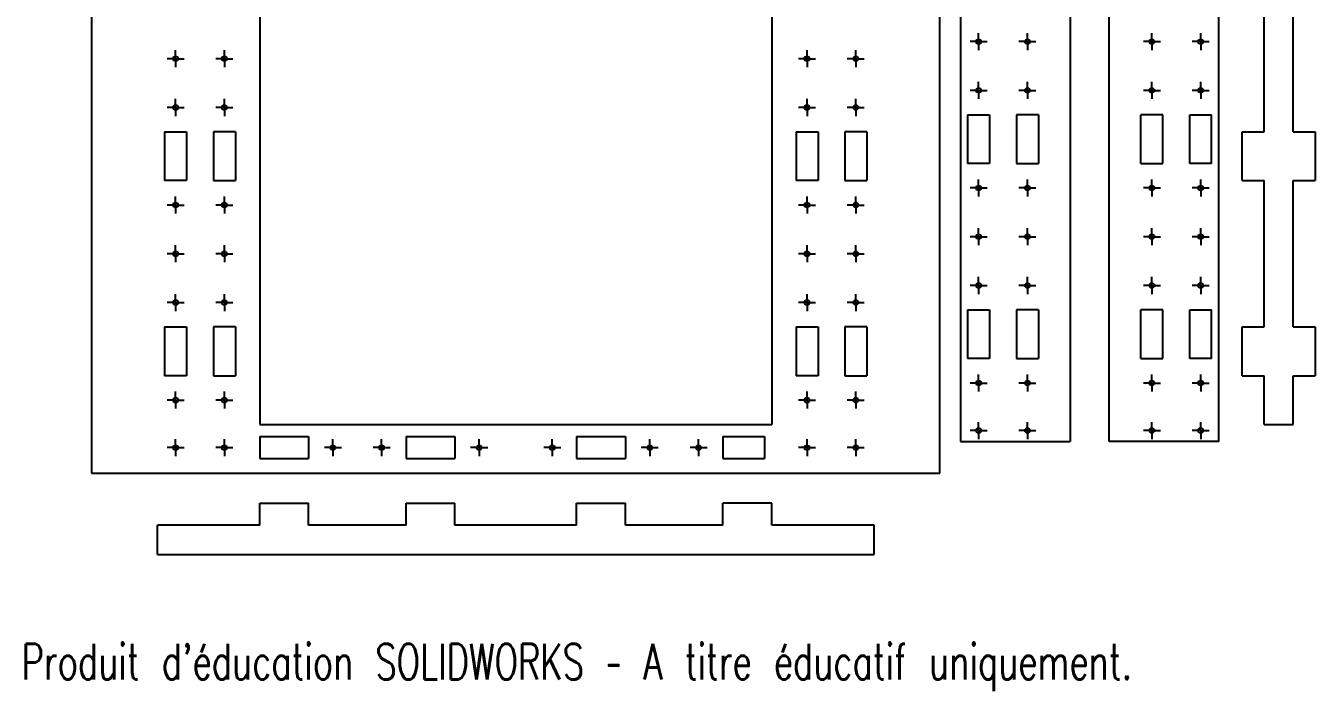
# Model space of a CAD drawing. Extents: x 2 to 1720, y 21 to 1167.
# Drawn here: x 2 to 531, y 21 to 294 of the extents above; entities that cross this region are included whole.
import ezdxf

# ---------------------------------------------------------------- set-up
doc = ezdxf.new("R2010")
doc.units = 0
doc.layers.get('0').update_dxf_attribs({"linetype": 'CONTINUOUS'})
doc.layers.add('AUTRES', color=7, linetype='CONTINUOUS')
doc.styles.add('SLDTEXTSTYLE0', font='TXT', dxfattribs={"width": 0.7, "bigfont": 'bigfont'})

# ---------------------------------------------------------------- blocks, each defined once
blk = doc.blocks.new('SW_CENTERMARKSYMBOL_14')
at = {"layer": 'AUTRES', "color": 0}
for p, q in [((-2.5, 0), (-3.5, 0)), ((0, 0), (-2.5, 0)), ((0, 2.5), (0, 3.5)), ((0, 0), (0, 2.5)), ((0, 0), (0, -2.5)), ((0, 0), (2.5, 0)), ((2.5, 0), (3.5, 0)), ((0, -2.5), (0, -3.5))]:
    blk.add_line(p, q, dxfattribs=at)
blk = doc.blocks.new('SW_CENTERMARKSYMBOL_16')
at = {"layer": 'AUTRES', "color": 0}
for p, q in [((-2.5, 0), (-3.5, 0)), ((0, 0), (-2.5, 0)), ((0, 2.5), (0, 3.5)), ((0, 0), (0, 2.5)), ((0, 0), (0, -2.5)), ((0, 0), (2.5, 0)), ((2.5, 0), (3.5, 0)), ((0, -2.5), (0, -3.5))]:
    blk.add_line(p, q, dxfattribs=at)
blk = doc.blocks.new('SW_CENTERMARKSYMBOL_17')
at = {"layer": 'AUTRES', "color": 0}
for p, q in [((-2.5, 0), (-3.5, 0)), ((0, 0), (-2.5, 0)), ((0, 2.5), (0, 3.5)), ((0, 0), (0, 2.5)), ((0, 0), (0, -2.5)), ((0, 0), (2.5, 0)), ((2.5, 0), (3.5, 0)), ((0, -2.5), (0, -3.5))]:
    blk.add_line(p, q, dxfattribs=at)
blk = doc.blocks.new('SW_CENTERMARKSYMBOL_18')
at = {"layer": 'AUTRES', "color": 0}
for p, q in [((-2.5, 0), (-3.5, 0)), ((0, 0), (-2.5, 0)), ((0, 2.5), (0, 3.5)), ((0, 0), (0, 2.5)), ((0, 0), (0, -2.5)), ((0, 0), (2.5, 0)), ((2.5, 0), (3.5, 0)), ((0, -2.5), (0, -3.5))]:
    blk.add_line(p, q, dxfattribs=at)
blk = doc.blocks.new('SW_CENTERMARKSYMBOL_19')
at = {"layer": 'AUTRES', "color": 0}
for p, q in [((-2.5, 0), (-3.5, 0)), ((0, 0), (-2.5, 0)), ((0, 2.5), (0, 3.5)), ((0, 0), (0, 2.5)), ((0, 0), (0, -2.5)), ((0, 0), (2.5, 0)), ((2.5, 0), (3.5, 0)), ((0, -2.5), (0, -3.5))]:
    blk.add_line(p, q, dxfattribs=at)
blk = doc.blocks.new('SW_CENTERMARKSYMBOL_20')
at = {"layer": 'AUTRES', "color": 0}
for p, q in [((-2.5, 0), (-3.5, 0)), ((0, 0), (-2.5, 0)), ((0, 2.5), (0, 3.5)), ((0, 0), (0, 2.5)), ((0, 0), (0, -2.5)), ((0, 0), (2.5, 0)), ((2.5, 0), (3.5, 0)), ((0, -2.5), (0, -3.5))]:
    blk.add_line(p, q, dxfattribs=at)
blk = doc.blocks.new('SW_CENTERMARKSYMBOL_36')
at = {"layer": 'AUTRES', "color": 0}
for p, q in [((-2.5, 0), (-3.5, 0)), ((0, 0), (-2.5, 0)), ((0, 2.5), (0, 3.5)), ((0, 0), (0, 2.5)), ((0, 0), (0, -2.5)), ((0, 0), (2.5, 0)), ((2.5, 0), (3.5, 0)), ((0, -2.5), (0, -3.5))]:
    blk.add_line(p, q, dxfattribs=at)
blk = doc.blocks.new('SW_CENTERMARKSYMBOL_37')
at = {"layer": 'AUTRES', "color": 0}
for p, q in [((-2.5, 0), (-3.5, 0)), ((0, 0), (-2.5, 0)), ((0, 2.5), (0, 3.5)), ((0, 0), (0, 2.5)), ((0, 0), (0, -2.5)), ((0, 0), (2.5, 0)), ((2.5, 0), (3.5, 0)), ((0, -2.5), (0, -3.5))]:
    blk.add_line(p, q, dxfattribs=at)
blk = doc.blocks.new('SW_CENTERMARKSYMBOL_39')
at = {"layer": 'AUTRES', "color": 0}
for p, q in [((-2.5, 0), (-3.5, 0)), ((0, 0), (-2.5, 0)), ((0, 2.5), (0, 3.5)), ((0, 0), (0, 2.5)), ((0, 0), (0, -2.5)), ((0, 0), (2.5, 0)), ((2.5, 0), (3.5, 0)), ((0, -2.5), (0, -3.5))]:
    blk.add_line(p, q, dxfattribs=at)
blk = doc.blocks.new('SW_CENTERMARKSYMBOL_40')
at = {"layer": 'AUTRES', "color": 0}
for p, q in [((-2.5, 0), (-3.5, 0)), ((0, 0), (-2.5, 0)), ((0, 2.5), (0, 3.5)), ((0, 0), (0, 2.5)), ((0, 0), (0, -2.5)), ((0, 0), (2.5, 0)), ((2.5, 0), (3.5, 0)), ((0, -2.5), (0, -3.5))]:
    blk.add_line(p, q, dxfattribs=at)
blk = doc.blocks.new('SW_CENTERMARKSYMBOL_41')
at = {"layer": 'AUTRES', "color": 0}
for p, q in [((-2.5, 0), (-3.5, 0)), ((0, 0), (-2.5, 0)), ((0, 2.5), (0, 3.5)), ((0, 0), (0, 2.5)), ((0, 0), (0, -2.5)), ((0, 0), (2.5, 0)), ((2.5, 0), (3.5, 0)), ((0, -2.5), (0, -3.5))]:
    blk.add_line(p, q, dxfattribs=at)
blk = doc.blocks.new('SW_CENTERMARKSYMBOL_42')
at = {"layer": 'AUTRES', "color": 0}
for p, q in [((-2.5, 0), (-3.5, 0)), ((0, 0), (-2.5, 0)), ((0, 2.5), (0, 3.5)), ((0, 0), (0, 2.5)), ((0, 0), (0, -2.5)), ((0, 0), (2.5, 0)), ((2.5, 0), (3.5, 0)), ((0, -2.5), (0, -3.5))]:
    blk.add_line(p, q, dxfattribs=at)
blk = doc.blocks.new('SW_CENTERMARKSYMBOL_57')
at = {"layer": 'AUTRES', "color": 0}
for p, q in [((-2.5, 0), (-3.5, 0)), ((0, 0), (-2.5, 0)), ((0, 2.5), (0, 3.5)), ((0, 0), (0, 2.5)), ((0, 0), (0, -2.5)), ((0, 0), (2.5, 0)), ((2.5, 0), (3.5, 0)), ((0, -2.5), (0, -3.5))]:
    blk.add_line(p, q, dxfattribs=at)
blk = doc.blocks.new('SW_CENTERMARKSYMBOL_59')
at = {"layer": 'AUTRES', "color": 0}
for p, q in [((-2.5, 0), (-3.5, 0)), ((0, 0), (-2.5, 0)), ((0, 2.5), (0, 3.5)), ((0, 0), (0, 2.5)), ((0, 0), (0, -2.5)), ((0, 0), (2.5, 0)), ((2.5, 0), (3.5, 0)), ((0, -2.5), (0, -3.5))]:
    blk.add_line(p, q, dxfattribs=at)
blk = doc.blocks.new('SW_CENTERMARKSYMBOL_60')
at = {"layer": 'AUTRES', "color": 0}
for p, q in [((-2.5, 0), (-3.5, 0)), ((0, 0), (-2.5, 0)), ((0, 2.5), (0, 3.5)), ((0, 0), (0, 2.5)), ((0, 0), (0, -2.5)), ((0, 0), (2.5, 0)), ((2.5, 0), (3.5, 0)), ((0, -2.5), (0, -3.5))]:
    blk.add_line(p, q, dxfattribs=at)
blk = doc.blocks.new('SW_CENTERMARKSYMBOL_61')
at = {"layer": 'AUTRES', "color": 0}
for p, q in [((-2.5, 0), (-3.5, 0)), ((0, 0), (-2.5, 0)), ((0, 2.5), (0, 3.5)), ((0, 0), (0, 2.5)), ((0, 0), (0, -2.5)), ((0, 0), (2.5, 0)), ((2.5, 0), (3.5, 0)), ((0, -2.5), (0, -3.5))]:
    blk.add_line(p, q, dxfattribs=at)
blk = doc.blocks.new('SW_CENTERMARKSYMBOL_62')
at = {"layer": 'AUTRES', "color": 0}
for p, q in [((-2.5, 0), (-3.5, 0)), ((0, 0), (-2.5, 0)), ((0, 2.5), (0, 3.5)), ((0, 0), (0, 2.5)), ((0, 0), (0, -2.5)), ((0, 0), (2.5, 0)), ((2.5, 0), (3.5, 0)), ((0, -2.5), (0, -3.5))]:
    blk.add_line(p, q, dxfattribs=at)
blk = doc.blocks.new('SW_CENTERMARKSYMBOL_63')
at = {"layer": 'AUTRES', "color": 0}
for p, q in [((-2.5, 0), (-3.5, 0)), ((0, 0), (-2.5, 0)), ((0, 2.5), (0, 3.5)), ((0, 0), (0, 2.5)), ((0, 0), (0, -2.5)), ((0, 0), (2.5, 0)), ((2.5, 0), (3.5, 0)), ((0, -2.5), (0, -3.5))]:
    blk.add_line(p, q, dxfattribs=at)
blk = doc.blocks.new('SW_CENTERMARKSYMBOL_79')
at = {"layer": 'AUTRES', "color": 0}
for p, q in [((-2.5, 0), (-3.5, 0)), ((0, 0), (-2.5, 0)), ((0, 2.5), (0, 3.5)), ((0, 0), (0, 2.5)), ((0, 0), (0, -2.5)), ((0, 0), (2.5, 0)), ((2.5, 0), (3.5, 0)), ((0, -2.5), (0, -3.5))]:
    blk.add_line(p, q, dxfattribs=at)
blk = doc.blocks.new('SW_CENTERMARKSYMBOL_80')
at = {"layer": 'AUTRES', "color": 0}
for p, q in [((-2.5, 0), (-3.5, 0)), ((0, 0), (-2.5, 0)), ((0, 2.5), (0, 3.5)), ((0, 0), (0, 2.5)), ((0, 0), (0, -2.5)), ((0, 0), (2.5, 0)), ((2.5, 0), (3.5, 0)), ((0, -2.5), (0, -3.5))]:
    blk.add_line(p, q, dxfattribs=at)
blk = doc.blocks.new('SW_CENTERMARKSYMBOL_82')
at = {"layer": 'AUTRES', "color": 0}
for p, q in [((-2.5, 0), (-3.5, 0)), ((0, 0), (-2.5, 0)), ((0, 2.5), (0, 3.5)), ((0, 0), (0, 2.5)), ((0, 0), (0, -2.5)), ((0, 0), (2.5, 0)), ((2.5, 0), (3.5, 0)), ((0, -2.5), (0, -3.5))]:
    blk.add_line(p, q, dxfattribs=at)
blk = doc.blocks.new('SW_CENTERMARKSYMBOL_83')
at = {"layer": 'AUTRES', "color": 0}
for p, q in [((-2.5, 0), (-3.5, 0)), ((0, 0), (-2.5, 0)), ((0, 2.5), (0, 3.5)), ((0, 0), (0, 2.5)), ((0, 0), (0, -2.5)), ((0, 0), (2.5, 0)), ((2.5, 0), (3.5, 0)), ((0, -2.5), (0, -3.5))]:
    blk.add_line(p, q, dxfattribs=at)
blk = doc.blocks.new('SW_CENTERMARKSYMBOL_84')
at = {"layer": 'AUTRES', "color": 0}
for p, q in [((-2.5, 0), (-3.5, 0)), ((0, 0), (-2.5, 0)), ((0, 2.5), (0, 3.5)), ((0, 0), (0, 2.5)), ((0, 0), (0, -2.5)), ((0, 0), (2.5, 0)), ((2.5, 0), (3.5, 0)), ((0, -2.5), (0, -3.5))]:
    blk.add_line(p, q, dxfattribs=at)
blk = doc.blocks.new('SW_CENTERMARKSYMBOL_85')
at = {"layer": 'AUTRES', "color": 0}
for p, q in [((-2.5, 0), (-3.5, 0)), ((0, 0), (-2.5, 0)), ((0, 2.5), (0, 3.5)), ((0, 0), (0, 2.5)), ((0, 0), (0, -2.5)), ((0, 0), (2.5, 0)), ((2.5, 0), (3.5, 0)), ((0, -2.5), (0, -3.5))]:
    blk.add_line(p, q, dxfattribs=at)
blk = doc.blocks.new('SW_CENTERMARKSYMBOL_87')
at = {"layer": 'AUTRES', "color": 0}
for p, q in [((-2.5, 0), (-3.5, 0)), ((0, 0), (-2.5, 0)), ((0, 2.5), (0, 3.5)), ((0, 0), (0, 2.5)), ((0, 0), (0, -2.5)), ((0, 0), (2.5, 0)), ((2.5, 0), (3.5, 0)), ((0, -2.5), (0, -3.5))]:
    blk.add_line(p, q, dxfattribs=at)
blk = doc.blocks.new('SW_CENTERMARKSYMBOL_88')
at = {"layer": 'AUTRES', "color": 0}
for p, q in [((-2.5, 0), (-3.5, 0)), ((0, 0), (-2.5, 0)), ((0, 2.5), (0, 3.5)), ((0, 0), (0, 2.5)), ((0, 0), (0, -2.5)), ((0, 0), (2.5, 0)), ((2.5, 0), (3.5, 0)), ((0, -2.5), (0, -3.5))]:
    blk.add_line(p, q, dxfattribs=at)
blk = doc.blocks.new('SW_CENTERMARKSYMBOL_89')
at = {"layer": 'AUTRES', "color": 0}
for p, q in [((-2.5, 0), (-3.5, 0)), ((0, 0), (-2.5, 0)), ((0, 2.5), (0, 3.5)), ((0, 0), (0, 2.5)), ((0, 0), (0, -2.5)), ((0, 0), (2.5, 0)), ((2.5, 0), (3.5, 0)), ((0, -2.5), (0, -3.5))]:
    blk.add_line(p, q, dxfattribs=at)
blk = doc.blocks.new('SW_CENTERMARKSYMBOL_90')
at = {"layer": 'AUTRES', "color": 0}
for p, q in [((-2.5, 0), (-3.5, 0)), ((0, 0), (-2.5, 0)), ((0, 2.5), (0, 3.5)), ((0, 0), (0, 2.5)), ((0, 0), (0, -2.5)), ((0, 0), (2.5, 0)), ((2.5, 0), (3.5, 0)), ((0, -2.5), (0, -3.5))]:
    blk.add_line(p, q, dxfattribs=at)
blk = doc.blocks.new('SW_CENTERMARKSYMBOL_91')
at = {"layer": 'AUTRES', "color": 0}
for p, q in [((-2.5, 0), (-3.5, 0)), ((0, 0), (-2.5, 0)), ((0, 2.5), (0, 3.5)), ((0, 0), (0, 2.5)), ((0, 0), (0, -2.5)), ((0, 0), (2.5, 0)), ((2.5, 0), (3.5, 0)), ((0, -2.5), (0, -3.5))]:
    blk.add_line(p, q, dxfattribs=at)
blk = doc.blocks.new('SW_CENTERMARKSYMBOL_92')
at = {"layer": 'AUTRES', "color": 0}
for p, q in [((-2.5, 0), (-3.5, 0)), ((0, 0), (-2.5, 0)), ((0, 2.5), (0, 3.5)), ((0, 0), (0, 2.5)), ((0, 0), (0, -2.5)), ((0, 0), (2.5, 0)), ((2.5, 0), (3.5, 0)), ((0, -2.5), (0, -3.5))]:
    blk.add_line(p, q, dxfattribs=at)
blk = doc.blocks.new('SW_CENTERMARKSYMBOL_93')
at = {"layer": 'AUTRES', "color": 0}
for p, q in [((-2.5, 0), (-3.5, 0)), ((0, 0), (-2.5, 0)), ((0, 2.5), (0, 3.5)), ((0, 0), (0, 2.5)), ((0, 0), (0, -2.5)), ((0, 0), (2.5, 0)), ((2.5, 0), (3.5, 0)), ((0, -2.5), (0, -3.5))]:
    blk.add_line(p, q, dxfattribs=at)
blk = doc.blocks.new('SW_CENTERMARKSYMBOL_94')
at = {"layer": 'AUTRES', "color": 0}
for p, q in [((-2.5, 0), (-3.5, 0)), ((0, 0), (-2.5, 0)), ((0, 2.5), (0, 3.5)), ((0, 0), (0, 2.5)), ((0, 0), (0, -2.5)), ((0, 0), (2.5, 0)), ((2.5, 0), (3.5, 0)), ((0, -2.5), (0, -3.5))]:
    blk.add_line(p, q, dxfattribs=at)
blk = doc.blocks.new('SW_CENTERMARKSYMBOL_95')
at = {"layer": 'AUTRES', "color": 0}
for p, q in [((-2.5, 0), (-3.5, 0)), ((0, 0), (-2.5, 0)), ((0, 2.5), (0, 3.5)), ((0, 0), (0, 2.5)), ((0, 0), (0, -2.5)), ((0, 0), (2.5, 0)), ((2.5, 0), (3.5, 0)), ((0, -2.5), (0, -3.5))]:
    blk.add_line(p, q, dxfattribs=at)
blk = doc.blocks.new('SW_CENTERMARKSYMBOL_96')
at = {"layer": 'AUTRES', "color": 0}
for p, q in [((-2.5, 0), (-3.5, 0)), ((0, 0), (-2.5, 0)), ((0, 2.5), (0, 3.5)), ((0, 0), (0, 2.5)), ((0, 0), (0, -2.5)), ((0, 0), (2.5, 0)), ((2.5, 0), (3.5, 0)), ((0, -2.5), (0, -3.5))]:
    blk.add_line(p, q, dxfattribs=at)
blk = doc.blocks.new('SW_CENTERMARKSYMBOL_111')
at = {"layer": 'AUTRES', "color": 0}
for p, q in [((-2.5, 0), (-3.5, 0)), ((0, 0), (-2.5, 0)), ((0, 2.5), (0, 3.5)), ((0, 0), (0, 2.5)), ((0, 0), (0, -2.5)), ((0, 0), (2.5, 0)), ((2.5, 0), (3.5, 0)), ((0, -2.5), (0, -3.5))]:
    blk.add_line(p, q, dxfattribs=at)
blk = doc.blocks.new('SW_CENTERMARKSYMBOL_129')
at = {"layer": 'AUTRES', "color": 0}
for p, q in [((-2.5, 0), (-3.5, 0)), ((0, 0), (-2.5, 0)), ((0, 2.5), (0, 3.5)), ((0, 0), (0, 2.5)), ((0, 0), (0, -2.5)), ((0, 0), (2.5, 0)), ((2.5, 0), (3.5, 0)), ((0, -2.5), (0, -3.5))]:
    blk.add_line(p, q, dxfattribs=at)
blk = doc.blocks.new('SW_CENTERMARKSYMBOL_131')
at = {"layer": 'AUTRES', "color": 0}
for p, q in [((-2.5, 0), (-3.5, 0)), ((0, 0), (-2.5, 0)), ((0, 2.5), (0, 3.5)), ((0, 0), (0, 2.5)), ((0, 0), (0, -2.5)), ((0, 0), (2.5, 0)), ((2.5, 0), (3.5, 0)), ((0, -2.5), (0, -3.5))]:
    blk.add_line(p, q, dxfattribs=at)
blk = doc.blocks.new('SW_CENTERMARKSYMBOL_132')
at = {"layer": 'AUTRES', "color": 0}
for p, q in [((-2.5, 0), (-3.5, 0)), ((0, 0), (-2.5, 0)), ((0, 2.5), (0, 3.5)), ((0, 0), (0, 2.5)), ((0, 0), (0, -2.5)), ((0, 0), (2.5, 0)), ((2.5, 0), (3.5, 0)), ((0, -2.5), (0, -3.5))]:
    blk.add_line(p, q, dxfattribs=at)
blk = doc.blocks.new('SW_CENTERMARKSYMBOL_133')
at = {"layer": 'AUTRES', "color": 0}
for p, q in [((-2.5, 0), (-3.5, 0)), ((0, 0), (-2.5, 0)), ((0, 2.5), (0, 3.5)), ((0, 0), (0, 2.5)), ((0, 0), (0, -2.5)), ((0, 0), (2.5, 0)), ((2.5, 0), (3.5, 0)), ((0, -2.5), (0, -3.5))]:
    blk.add_line(p, q, dxfattribs=at)
blk = doc.blocks.new('SW_CENTERMARKSYMBOL_134')
at = {"layer": 'AUTRES', "color": 0}
for p, q in [((-2.5, 0), (-3.5, 0)), ((0, 0), (-2.5, 0)), ((0, 2.5), (0, 3.5)), ((0, 0), (0, 2.5)), ((0, 0), (0, -2.5)), ((0, 0), (2.5, 0)), ((2.5, 0), (3.5, 0)), ((0, -2.5), (0, -3.5))]:
    blk.add_line(p, q, dxfattribs=at)
blk = doc.blocks.new('SW_CENTERMARKSYMBOL_135')
at = {"layer": 'AUTRES', "color": 0}
for p, q in [((-2.5, 0), (-3.5, 0)), ((0, 0), (-2.5, 0)), ((0, 2.5), (0, 3.5)), ((0, 0), (0, 2.5)), ((0, 0), (0, -2.5)), ((0, 0), (2.5, 0)), ((2.5, 0), (3.5, 0)), ((0, -2.5), (0, -3.5))]:
    blk.add_line(p, q, dxfattribs=at)
blk = doc.blocks.new('SW_CENTERMARKSYMBOL_153')
at = {"layer": 'AUTRES', "color": 0}
for p, q in [((-2.5, 0), (-3.5, 0)), ((0, 0), (-2.5, 0)), ((0, 2.5), (0, 3.5)), ((0, 0), (0, 2.5)), ((0, 0), (0, -2.5)), ((0, 0), (2.5, 0)), ((2.5, 0), (3.5, 0)), ((0, -2.5), (0, -3.5))]:
    blk.add_line(p, q, dxfattribs=at)
blk = doc.blocks.new('SW_CENTERMARKSYMBOL_154')
at = {"layer": 'AUTRES', "color": 0}
for p, q in [((-2.5, 0), (-3.5, 0)), ((0, 0), (-2.5, 0)), ((0, 2.5), (0, 3.5)), ((0, 0), (0, 2.5)), ((0, 0), (0, -2.5)), ((0, 0), (2.5, 0)), ((2.5, 0), (3.5, 0)), ((0, -2.5), (0, -3.5))]:
    blk.add_line(p, q, dxfattribs=at)
blk = doc.blocks.new('SW_CENTERMARKSYMBOL_156')
at = {"layer": 'AUTRES', "color": 0}
for p, q in [((-2.5, 0), (-3.5, 0)), ((0, 0), (-2.5, 0)), ((0, 2.5), (0, 3.5)), ((0, 0), (0, 2.5)), ((0, 0), (0, -2.5)), ((0, 0), (2.5, 0)), ((2.5, 0), (3.5, 0)), ((0, -2.5), (0, -3.5))]:
    blk.add_line(p, q, dxfattribs=at)
blk = doc.blocks.new('SW_CENTERMARKSYMBOL_157')
at = {"layer": 'AUTRES', "color": 0}
for p, q in [((-2.5, 0), (-3.5, 0)), ((0, 0), (-2.5, 0)), ((0, 2.5), (0, 3.5)), ((0, 0), (0, 2.5)), ((0, 0), (0, -2.5)), ((0, 0), (2.5, 0)), ((2.5, 0), (3.5, 0)), ((0, -2.5), (0, -3.5))]:
    blk.add_line(p, q, dxfattribs=at)
blk = doc.blocks.new('SW_CENTERMARKSYMBOL_158')
at = {"layer": 'AUTRES', "color": 0}
for p, q in [((-2.5, 0), (-3.5, 0)), ((0, 0), (-2.5, 0)), ((0, 2.5), (0, 3.5)), ((0, 0), (0, 2.5)), ((0, 0), (0, -2.5)), ((0, 0), (2.5, 0)), ((2.5, 0), (3.5, 0)), ((0, -2.5), (0, -3.5))]:
    blk.add_line(p, q, dxfattribs=at)
blk = doc.blocks.new('SW_CENTERMARKSYMBOL_159')
at = {"layer": 'AUTRES', "color": 0}
for p, q in [((-2.5, 0), (-3.5, 0)), ((0, 0), (-2.5, 0)), ((0, 2.5), (0, 3.5)), ((0, 0), (0, 2.5)), ((0, 0), (0, -2.5)), ((0, 0), (2.5, 0)), ((2.5, 0), (3.5, 0)), ((0, -2.5), (0, -3.5))]:
    blk.add_line(p, q, dxfattribs=at)
blk = doc.blocks.new('SW_CENTERMARKSYMBOL_160')
at = {"layer": 'AUTRES', "color": 0}
for p, q in [((-2.5, 0), (-3.5, 0)), ((0, 0), (-2.5, 0)), ((0, 2.5), (0, 3.5)), ((0, 0), (0, 2.5)), ((0, 0), (0, -2.5)), ((0, 0), (2.5, 0)), ((2.5, 0), (3.5, 0)), ((0, -2.5), (0, -3.5))]:
    blk.add_line(p, q, dxfattribs=at)
blk = doc.blocks.new('SW_CENTERMARKSYMBOL_177')
at = {"layer": 'AUTRES', "color": 0}
for p, q in [((-2.5, 0), (-3.5, 0)), ((0, 0), (-2.5, 0)), ((0, 2.5), (0, 3.5)), ((0, 0), (0, 2.5)), ((0, 0), (0, -2.5)), ((0, 0), (2.5, 0)), ((2.5, 0), (3.5, 0)), ((0, -2.5), (0, -3.5))]:
    blk.add_line(p, q, dxfattribs=at)
blk = doc.blocks.new('SW_CENTERMARKSYMBOL_179')
at = {"layer": 'AUTRES', "color": 0}
for p, q in [((-2.5, 0), (-3.5, 0)), ((0, 0), (-2.5, 0)), ((0, 2.5), (0, 3.5)), ((0, 0), (0, 2.5)), ((0, 0), (0, -2.5)), ((0, 0), (2.5, 0)), ((2.5, 0), (3.5, 0)), ((0, -2.5), (0, -3.5))]:
    blk.add_line(p, q, dxfattribs=at)
blk = doc.blocks.new('SW_CENTERMARKSYMBOL_180')
at = {"layer": 'AUTRES', "color": 0}
for p, q in [((-2.5, 0), (-3.5, 0)), ((0, 0), (-2.5, 0)), ((0, 2.5), (0, 3.5)), ((0, 0), (0, 2.5)), ((0, 0), (0, -2.5)), ((0, 0), (2.5, 0)), ((2.5, 0), (3.5, 0)), ((0, -2.5), (0, -3.5))]:
    blk.add_line(p, q, dxfattribs=at)
blk = doc.blocks.new('SW_CENTERMARKSYMBOL_181')
at = {"layer": 'AUTRES', "color": 0}
for p, q in [((-2.5, 0), (-3.5, 0)), ((0, 0), (-2.5, 0)), ((0, 2.5), (0, 3.5)), ((0, 0), (0, 2.5)), ((0, 0), (0, -2.5)), ((0, 0), (2.5, 0)), ((2.5, 0), (3.5, 0)), ((0, -2.5), (0, -3.5))]:
    blk.add_line(p, q, dxfattribs=at)
blk = doc.blocks.new('SW_CENTERMARKSYMBOL_182')
at = {"layer": 'AUTRES', "color": 0}
for p, q in [((-2.5, 0), (-3.5, 0)), ((0, 0), (-2.5, 0)), ((0, 2.5), (0, 3.5)), ((0, 0), (0, 2.5)), ((0, 0), (0, -2.5)), ((0, 0), (2.5, 0)), ((2.5, 0), (3.5, 0)), ((0, -2.5), (0, -3.5))]:
    blk.add_line(p, q, dxfattribs=at)
blk = doc.blocks.new('SW_CENTERMARKSYMBOL_183')
at = {"layer": 'AUTRES', "color": 0}
for p, q in [((-2.5, 0), (-3.5, 0)), ((0, 0), (-2.5, 0)), ((0, 2.5), (0, 3.5)), ((0, 0), (0, 2.5)), ((0, 0), (0, -2.5)), ((0, 0), (2.5, 0)), ((2.5, 0), (3.5, 0)), ((0, -2.5), (0, -3.5))]:
    blk.add_line(p, q, dxfattribs=at)
blk = doc.blocks.new('SW_CENTERMARKSYMBOL_202')
at = {"layer": 'AUTRES', "color": 0}
for p, q in [((-2.5, 0), (-3.5, 0)), ((0, 0), (-2.5, 0)), ((0, 2.5), (0, 3.5)), ((0, 0), (0, 2.5)), ((0, 0), (0, -2.5)), ((0, 0), (2.5, 0)), ((2.5, 0), (3.5, 0)), ((0, -2.5), (0, -3.5))]:
    blk.add_line(p, q, dxfattribs=at)
blk = doc.blocks.new('SW_CENTERMARKSYMBOL_203')
at = {"layer": 'AUTRES', "color": 0}
for p, q in [((-2.5, 0), (-3.5, 0)), ((0, 0), (-2.5, 0)), ((0, 2.5), (0, 3.5)), ((0, 0), (0, 2.5)), ((0, 0), (0, -2.5)), ((0, 0), (2.5, 0)), ((2.5, 0), (3.5, 0)), ((0, -2.5), (0, -3.5))]:
    blk.add_line(p, q, dxfattribs=at)
blk = doc.blocks.new('SW_CENTERMARKSYMBOL_205')
at = {"layer": 'AUTRES', "color": 0}
for p, q in [((-2.5, 0), (-3.5, 0)), ((0, 0), (-2.5, 0)), ((0, 2.5), (0, 3.5)), ((0, 0), (0, 2.5)), ((0, 0), (0, -2.5)), ((0, 0), (2.5, 0)), ((2.5, 0), (3.5, 0)), ((0, -2.5), (0, -3.5))]:
    blk.add_line(p, q, dxfattribs=at)
blk = doc.blocks.new('SW_CENTERMARKSYMBOL_206')
at = {"layer": 'AUTRES', "color": 0}
for p, q in [((-2.5, 0), (-3.5, 0)), ((0, 0), (-2.5, 0)), ((0, 2.5), (0, 3.5)), ((0, 0), (0, 2.5)), ((0, 0), (0, -2.5)), ((0, 0), (2.5, 0)), ((2.5, 0), (3.5, 0)), ((0, -2.5), (0, -3.5))]:
    blk.add_line(p, q, dxfattribs=at)
blk = doc.blocks.new('SW_CENTERMARKSYMBOL_207')
at = {"layer": 'AUTRES', "color": 0}
for p, q in [((-2.5, 0), (-3.5, 0)), ((0, 0), (-2.5, 0)), ((0, 2.5), (0, 3.5)), ((0, 0), (0, 2.5)), ((0, 0), (0, -2.5)), ((0, 0), (2.5, 0)), ((2.5, 0), (3.5, 0)), ((0, -2.5), (0, -3.5))]:
    blk.add_line(p, q, dxfattribs=at)
blk = doc.blocks.new('SW_CENTERMARKSYMBOL_208')
at = {"layer": 'AUTRES', "color": 0}
for p, q in [((-2.5, 0), (-3.5, 0)), ((0, 0), (-2.5, 0)), ((0, 2.5), (0, 3.5)), ((0, 0), (0, 2.5)), ((0, 0), (0, -2.5)), ((0, 0), (2.5, 0)), ((2.5, 0), (3.5, 0)), ((0, -2.5), (0, -3.5))]:
    blk.add_line(p, q, dxfattribs=at)
blk = doc.blocks.new('SW_CENTERMARKSYMBOL_209')
at = {"layer": 'AUTRES', "color": 0}
for p, q in [((-2.5, 0), (-3.5, 0)), ((0, 0), (-2.5, 0)), ((0, 2.5), (0, 3.5)), ((0, 0), (0, 2.5)), ((0, 0), (0, -2.5)), ((0, 0), (2.5, 0)), ((2.5, 0), (3.5, 0)), ((0, -2.5), (0, -3.5))]:
    blk.add_line(p, q, dxfattribs=at)
blk = doc.blocks.new('SW_CENTERMARKSYMBOL_210')
at = {"layer": 'AUTRES', "color": 0}
for p, q in [((-2.5, 0), (-3.5, 0)), ((0, 0), (-2.5, 0)), ((0, 2.5), (0, 3.5)), ((0, 0), (0, 2.5)), ((0, 0), (0, -2.5)), ((0, 0), (2.5, 0)), ((2.5, 0), (3.5, 0)), ((0, -2.5), (0, -3.5))]:
    blk.add_line(p, q, dxfattribs=at)

msp = doc.modelspace()

# ---------------------------------------------------------------- linework, layer by layer
at = {"color": 7, "linetype": 'CONTINUOUS'}
for p, q in [((28.71, 810.57), (28.71, 110.57)), ((376.71, 110.57), (376.71, 810.57)), ((385.1, 797.57), (385.1, 123.57)), ((491.18, 123.57), (491.18, 797.57)), ((97.71, 417.57), (97.71, 130.57)), ((307.71, 417.57), (307.71, 130.57)), ((430.1, 330.57), (430.1, 123.57)), ((446.18, 123.57), (446.18, 330.57)), ((509.66, 250.57), (509.66, 310.57)), ((521.66, 250.57), (521.66, 310.57)), ((388.1, 257.57), (397.1, 257.57)), ((388.1, 257.57), (388.1, 237.57)), ((397.1, 257.57), (397.1, 237.57)), ((408.1, 257.57), (408.1, 237.57)), ((417.1, 257.57), (408.1, 257.57)), ((417.1, 257.57), (417.1, 237.57)), ((459.18, 237.57), (459.18, 257.57)), ((468.18, 257.57), (459.18, 257.57)), ((468.18, 237.57), (468.18, 257.57)), ((479.18, 257.57), (488.18, 257.57)), ((479.18, 237.57), (479.18, 257.57)), ((488.18, 237.57), (488.18, 257.57)), ((58.71, 250.57), (58.71, 230.57)), ((58.71, 250.57), (67.71, 250.57)), ((67.71, 250.57), (67.71, 230.57)), ((78.71, 250.57), (78.71, 230.57)), ((87.71, 250.57), (78.71, 250.57)), ((87.71, 250.57), (87.71, 230.57)), ((317.71, 250.57), (317.71, 230.57)), ((317.71, 250.57), (326.71, 250.57)), ((326.71, 250.57), (326.71, 230.57)), ((337.71, 250.57), (337.71, 230.57)), ((346.71, 250.57), (337.71, 250.57)), ((346.71, 250.57), (346.71, 230.57)), ((500.66, 230.57), (500.66, 250.57)), ((500.66, 250.57), (509.66, 250.57)), ((521.66, 250.57), (530.66, 250.57)), ((530.66, 250.57), (530.66, 230.57)), ((397.1, 237.57), (388.1, 237.57)), ((408.1, 237.57), (417.1, 237.57)), ((459.18, 237.57), (468.18, 237.57)), ((488.18, 237.57), (479.18, 237.57)), ((67.71, 230.57), (58.71, 230.57)), ((78.71, 230.57), (87.71, 230.57)), ((326.71, 230.57), (317.71, 230.57)), ((337.71, 230.57), (346.71, 230.57)), ((500.66, 230.57), (509.66, 230.57)), ((509.66, 170.57), (509.66, 230.57)), ((521.66, 230.57), (530.66, 230.57)), ((521.66, 170.57), (521.66, 230.57)), ((388.1, 177.57), (397.1, 177.57)), ((388.1, 177.57), (388.1, 157.57)), ((397.1, 177.57), (397.1, 157.57)), ((408.1, 177.57), (408.1, 157.57)), ((417.1, 177.57), (408.1, 177.57)), ((417.1, 177.57), (417.1, 157.57)), ((459.18, 157.57), (459.18, 177.57)), ((468.18, 177.57), (459.18, 177.57)), ((468.18, 157.57), (468.18, 177.57)), ((479.18, 177.57), (488.18, 177.57)), ((479.18, 157.57), (479.18, 177.57)), ((488.18, 157.57), (488.18, 177.57)), ((58.71, 170.57), (58.71, 150.57)), ((58.71, 170.57), (67.71, 170.57)), ((67.71, 170.57), (67.71, 150.57)), ((78.71, 170.57), (78.71, 150.57)), ((87.71, 170.57), (78.71, 170.57)), ((87.71, 170.57), (87.71, 150.57)), ((317.71, 170.57), (317.71, 150.57)), ((317.71, 170.57), (326.71, 170.57)), ((326.71, 170.57), (326.71, 150.57)), ((337.71, 170.57), (337.71, 150.57)), ((346.71, 170.57), (337.71, 170.57)), ((346.71, 170.57), (346.71, 150.57)), ((500.66, 150.57), (500.66, 170.57)), ((500.66, 170.57), (509.66, 170.57)), ((521.66, 170.57), (530.66, 170.57)), ((530.66, 170.57), (530.66, 150.57)), ((397.1, 157.57), (388.1, 157.57)), ((408.1, 157.57), (417.1, 157.57)), ((459.18, 157.57), (468.18, 157.57)), ((488.18, 157.57), (479.18, 157.57)), ((67.71, 150.57), (58.71, 150.57)), ((78.71, 150.57), (87.71, 150.57)), ((326.71, 150.57), (317.71, 150.57)), ((337.71, 150.57), (346.71, 150.57)), ((500.66, 150.57), (509.66, 150.57)), ((509.66, 130.57), (509.66, 150.57)), ((521.66, 150.57), (530.66, 150.57)), ((521.66, 130.57), (521.66, 150.57)), ((97.71, 130.57), (307.71, 130.57)), ((509.66, 130.57), (521.66, 130.57)), ((97.71, 125.57), (97.71, 116.57)), ((97.71, 125.57), (117.71, 125.57)), ((117.71, 125.57), (117.71, 116.57)), ((157.71, 125.57), (157.71, 116.57)), ((157.71, 125.57), (177.71, 125.57)), ((177.71, 125.57), (177.71, 116.57)), ((227.71, 125.57), (227.71, 116.57)), ((227.71, 125.57), (247.71, 125.57)), ((247.71, 125.57), (247.71, 116.57)), ((287.71, 125.57), (304.71, 125.57)), ((287.71, 125.57), (287.71, 116.57)), ((304.71, 125.57), (304.71, 116.57)), ((385.1, 123.57), (430.1, 123.57)), ((491.18, 123.57), (446.18, 123.57)), ((97.71, 116.57), (117.71, 116.57)), ((157.71, 116.57), (177.71, 116.57)), ((227.71, 116.57), (247.71, 116.57)), ((287.71, 116.57), (304.71, 116.57)), ((28.71, 110.57), (376.71, 110.57)), ((97.71, 89.28), (97.71, 98.28)), ((97.71, 98.28), (117.71, 98.28)), ((117.71, 89.28), (117.71, 98.28)), ((157.71, 89.28), (157.71, 98.28)), ((157.71, 98.28), (177.71, 98.28)), ((177.71, 89.28), (177.71, 98.28)), ((227.71, 89.28), (227.71, 98.28)), ((227.71, 98.28), (247.71, 98.28)), ((247.71, 89.28), (247.71, 98.28)), ((287.71, 89.28), (287.71, 98.28)), ((307.71, 98.28), (287.71, 98.28)), ((307.71, 89.28), (307.71, 98.28)), ((97.71, 89.28), (55.71, 89.28)), ((55.71, 77.28), (55.71, 89.28)), ((157.71, 89.28), (117.71, 89.28)), ((227.71, 89.28), (177.71, 89.28)), ((287.71, 89.28), (247.71, 89.28)), ((349.71, 89.28), (307.71, 89.28)), ((349.71, 77.28), (349.71, 89.28)), ((55.71, 77.28), (349.71, 77.28))]:
    msp.add_line(p, q, dxfattribs=at)
for centre in [(392.6, 287.57), (412.6, 287.57), (463.68, 287.57), (483.68, 287.57), (63.21, 280.57), (83.21, 280.57), (322.21, 280.57), (342.21, 280.57), (392.6, 267.57), (412.6, 267.57), (463.68, 267.57), (483.68, 267.57), (63.21, 260.57), (83.21, 260.57), (322.21, 260.57), (342.21, 260.57), (392.6, 227.57), (412.6, 227.57), (463.68, 227.57), (483.68, 227.57), (63.21, 220.57), (83.21, 220.57), (322.21, 220.57), (342.21, 220.57), (392.6, 207.57), (412.6, 207.57), (463.68, 207.57), (483.68, 207.57), (63.21, 200.57), (83.21, 200.57), (322.21, 200.57), (342.21, 200.57), (392.6, 187.57), (412.6, 187.57), (463.68, 187.57), (483.68, 187.57), (63.21, 180.57), (83.21, 180.57), (322.21, 180.57), (342.21, 180.57), (392.6, 147.57), (412.6, 147.57), (463.68, 147.57), (483.68, 147.57), (63.21, 140.57), (83.21, 140.57), (322.21, 140.57), (342.21, 140.57), (392.6, 128.07), (412.6, 128.07), (463.68, 128.07), (483.68, 128.07), (63.21, 121.07), (83.21, 121.07), (127.71, 121.07), (147.71, 121.07), (187.71, 121.07), (217.71, 121.07), (257.71, 121.07), (277.71, 121.07), (322.21, 121.07), (342.21, 121.07)]:
    msp.add_circle(centre, 1, dxfattribs=at)

# ---------------------------------------------------------------- block references
at = {"layer": 'AUTRES'}
for name, p in [('SW_CENTERMARKSYMBOL_203', (392.6, 287.57)), ('SW_CENTERMARKSYMBOL_179', (412.6, 287.57)), ('SW_CENTERMARKSYMBOL_154', (463.68, 287.57)), ('SW_CENTERMARKSYMBOL_131', (483.68, 287.57)), ('SW_CENTERMARKSYMBOL_37', (63.21, 280.57)), ('SW_CENTERMARKSYMBOL_16', (83.21, 280.57)), ('SW_CENTERMARKSYMBOL_80', (322.21, 280.57)), ('SW_CENTERMARKSYMBOL_59', (342.21, 280.57)), ('SW_CENTERMARKSYMBOL_202', (392.6, 267.57)), ('SW_CENTERMARKSYMBOL_177', (412.6, 267.57)), ('SW_CENTERMARKSYMBOL_153', (463.68, 267.57)), ('SW_CENTERMARKSYMBOL_129', (483.68, 267.57)), ('SW_CENTERMARKSYMBOL_36', (63.21, 260.57)), ('SW_CENTERMARKSYMBOL_14', (83.21, 260.57)), ('SW_CENTERMARKSYMBOL_79', (322.21, 260.57)), ('SW_CENTERMARKSYMBOL_57', (342.21, 260.57)), ('SW_CENTERMARKSYMBOL_205', (392.6, 227.57)), ('SW_CENTERMARKSYMBOL_180', (412.6, 227.57)), ('SW_CENTERMARKSYMBOL_156', (463.68, 227.57)), ('SW_CENTERMARKSYMBOL_132', (483.68, 227.57)), ('SW_CENTERMARKSYMBOL_39', (63.21, 220.57)), ('SW_CENTERMARKSYMBOL_17', (83.21, 220.57)), ('SW_CENTERMARKSYMBOL_82', (322.21, 220.57)), ('SW_CENTERMARKSYMBOL_60', (342.21, 220.57)), ('SW_CENTERMARKSYMBOL_207', (392.6, 207.57)), ('SW_CENTERMARKSYMBOL_181', (412.6, 207.57)), ('SW_CENTERMARKSYMBOL_158', (463.68, 207.57)), ('SW_CENTERMARKSYMBOL_133', (483.68, 207.57)), ('SW_CENTERMARKSYMBOL_41', (63.21, 200.57)), ('SW_CENTERMARKSYMBOL_18', (83.21, 200.57)), ('SW_CENTERMARKSYMBOL_84', (322.21, 200.57)), ('SW_CENTERMARKSYMBOL_61', (342.21, 200.57)), ('SW_CENTERMARKSYMBOL_206', (392.6, 187.57)), ('SW_CENTERMARKSYMBOL_182', (412.6, 187.57)), ('SW_CENTERMARKSYMBOL_157', (463.68, 187.57)), ('SW_CENTERMARKSYMBOL_134', (483.68, 187.57)), ('SW_CENTERMARKSYMBOL_40', (63.21, 180.57)), ('SW_CENTERMARKSYMBOL_19', (83.21, 180.57)), ('SW_CENTERMARKSYMBOL_83', (322.21, 180.57)), ('SW_CENTERMARKSYMBOL_62', (342.21, 180.57)), ('SW_CENTERMARKSYMBOL_208', (392.6, 147.57)), ('SW_CENTERMARKSYMBOL_183', (412.6, 147.57)), ('SW_CENTERMARKSYMBOL_159', (463.68, 147.57)), ('SW_CENTERMARKSYMBOL_135', (483.68, 147.57)), ('SW_CENTERMARKSYMBOL_42', (63.21, 140.57)), ('SW_CENTERMARKSYMBOL_20', (83.21, 140.57)), ('SW_CENTERMARKSYMBOL_85', (322.21, 140.57)), ('SW_CENTERMARKSYMBOL_63', (342.21, 140.57)), ('SW_CENTERMARKSYMBOL_209', (392.6, 128.07)), ('SW_CENTERMARKSYMBOL_210', (412.6, 128.07)), ('SW_CENTERMARKSYMBOL_160', (463.68, 128.07)), ('SW_CENTERMARKSYMBOL_111', (483.68, 128.07)), ('SW_CENTERMARKSYMBOL_95', (63.21, 121.07)), ('SW_CENTERMARKSYMBOL_96', (83.21, 121.07)), ('SW_CENTERMARKSYMBOL_87', (127.71, 121.07)), ('SW_CENTERMARKSYMBOL_88', (147.71, 121.07)), ('SW_CENTERMARKSYMBOL_89', (187.71, 121.07)), ('SW_CENTERMARKSYMBOL_90', (217.71, 121.07)), ('SW_CENTERMARKSYMBOL_91', (257.71, 121.07)), ('SW_CENTERMARKSYMBOL_92', (277.71, 121.07)), ('SW_CENTERMARKSYMBOL_93', (322.21, 121.07)), ('SW_CENTERMARKSYMBOL_94', (342.21, 121.07))]:
    msp.add_blockref(name, p, dxfattribs=at)

# ---------------------------------------------------------------- texts
at = {"color": 7, "linetype": 'CONTINUOUS', "insert": (0, 40.58), "char_height": 14.5493, "attachment_point": 1, "style": 'SLDTEXTSTYLE0'}
msp.add_mtext("Produit d'éducation SOLIDWORKS – A titre éducatif uniquement.", dxfattribs=at)

doc.saveas('drawing.dxf')
